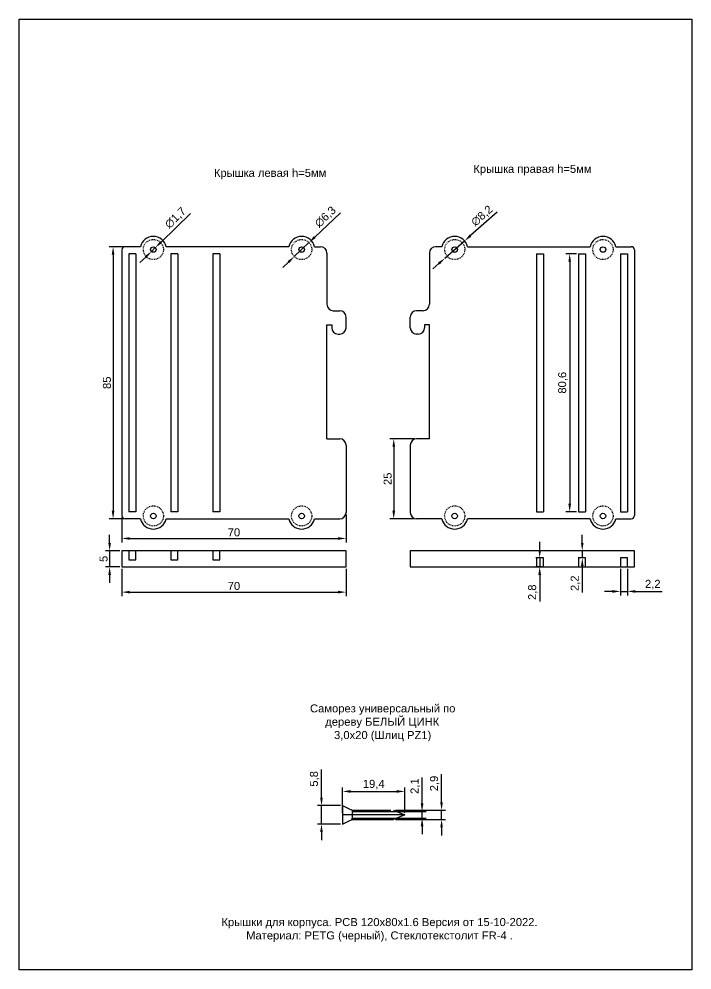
# Model space of a CAD drawing. Header units: millimetres. Extents: x 0 to 1250, y 0 to 297.
# Drawn here: x 260 to 470, y 0 to 297 of the extents above; entities that cross this region are included whole.
import ezdxf

# ---------------------------------------------------------------- set-up
doc = ezdxf.new("R2010")
doc.units = ezdxf.units.MM
doc.linetypes.add('ACAD_ISO02W100', pattern=[15, 12, -3])
doc.linetypes.add('HIDDEN', pattern=[0.5, 0.25, -0.25])
doc.styles.get("Standard").update_dxf_attribs({"font": 'arial.ttf'})
doc.dimstyles.new('ISO-25', dxfattribs={"dimtxt": 2.5, "dimasz": 2.5, "dimexe": 1.25, "dimexo": 0.625, "dimtad": 1, "dimtxsty": 'Standard', "dimcen": 2.5, "dimadec": 0, "dimazin": 0, "dimtfac": 1, "dimtmove": 0, "dimatfit": 3, "dimfxl": 1, "dimarcsym": 0})

# ---------------------------------------------------------------- blocks, each defined once
blk = doc.blocks.new('*D52')
at = {"color": 0, "lineweight": -2, "transparency": 16777216}
for p, q in [((360.99, 49.08), (360.99, 57.02)), ((380.39, 49.08), (380.39, 57.02)), ((363.49, 55.77), (377.89, 55.77))]:
    blk.add_line(p, q, dxfattribs=at)
at = {"color": 0, "transparency": 16777216}
for points in [[(363.49, 56.19), (363.49, 55.35), (360.99, 55.77)], [(377.89, 56.19), (377.89, 55.35), (380.39, 55.77)]]:
    blk.add_solid(points, dxfattribs=at)
at = {"layer": 'Defpoints', "color": 0, "transparency": 16777216}
for p in [(380.39, 55.77), (360.99, 48.45), (380.39, 48.45)]:
    blk.add_point(p, dxfattribs=at)
at = {"color": 0, "transparency": 16777216, "insert": (370.69, 57.9), "char_height": 2.5, "attachment_point": 5}
blk.add_mtext('19,4', dxfattribs=at)
blk = doc.blocks.new('*D53')
at = {"color": 0, "lineweight": -2, "transparency": 16777216}
for p, q in [((354.39, 53.85), (354.39, 62.59)), ((360.37, 51.35), (353.14, 51.35)), ((354.39, 45.55), (354.39, 51.35)), ((360.37, 45.55), (353.14, 45.55)), ((354.39, 43.05), (354.39, 40.55))]:
    blk.add_line(p, q, dxfattribs=at)
at = {"color": 0, "transparency": 16777216}
for points in [[(353.97, 53.85), (354.8, 53.85), (354.39, 51.35)], [(353.97, 43.05), (354.8, 43.05), (354.39, 45.55)]]:
    blk.add_solid(points, dxfattribs=at)
at = {"layer": 'Defpoints', "color": 0, "transparency": 16777216}
for p in [(360.99, 51.35), (354.39, 45.55), (360.99, 45.55)]:
    blk.add_point(p, dxfattribs=at)
at = {"color": 0, "transparency": 16777216, "insert": (352.26, 59.69), "char_height": 2.5, "attachment_point": 5, "rotation": 90}
blk.add_mtext('5,8', dxfattribs=at)
blk = doc.blocks.new('*D54')
at = {"color": 0, "lineweight": -2, "transparency": 16777216}
for p, q in [((391.86, 52.4), (391.86, 61.16)), ((377.52, 49.9), (393.11, 49.9)), ((391.86, 47), (391.86, 49.9)), ((377.52, 47), (393.11, 47)), ((391.86, 44.5), (391.86, 42))]:
    blk.add_line(p, q, dxfattribs=at)
at = {"color": 0, "transparency": 16777216}
for points in [[(391.44, 52.4), (392.27, 52.4), (391.86, 49.9)], [(391.44, 44.5), (392.27, 44.5), (391.86, 47)]]:
    blk.add_solid(points, dxfattribs=at)
at = {"layer": 'Defpoints', "color": 0, "transparency": 16777216}
for p in [(376.89, 49.9), (376.89, 47), (391.86, 47)]:
    blk.add_point(p, dxfattribs=at)
at = {"color": 0, "transparency": 16777216, "insert": (389.73, 58.24), "char_height": 2.5, "attachment_point": 5, "rotation": 90}
blk.add_mtext('2,9', dxfattribs=at)
blk = doc.blocks.new('*D55')
at = {"color": 0, "lineweight": -2, "transparency": 16777216}
for p, q in [((385.78, 52), (385.78, 60.1)), ((364.62, 49.5), (387.03, 49.5)), ((385.78, 47.4), (385.78, 49.5)), ((364.62, 47.4), (387.03, 47.4)), ((385.78, 44.9), (385.78, 42.4))]:
    blk.add_line(p, q, dxfattribs=at)
at = {"color": 0, "transparency": 16777216}
for points in [[(385.36, 52), (386.2, 52), (385.78, 49.5)], [(385.36, 44.9), (386.2, 44.9), (385.78, 47.4)]]:
    blk.add_solid(points, dxfattribs=at)
at = {"layer": 'Defpoints', "color": 0, "transparency": 16777216}
for p in [(363.99, 49.5), (363.99, 47.4), (385.78, 47.4)]:
    blk.add_point(p, dxfattribs=at)
at = {"color": 0, "transparency": 16777216, "insert": (383.65, 57.42), "char_height": 2.5, "attachment_point": 5, "rotation": 90}
blk.add_mtext('2,1', dxfattribs=at)
blk = doc.blocks.new('*D40')
at = {"color": 0, "lineweight": -2, "transparency": 16777216}
for p, q in [((292.07, 141.27), (292.07, 133.52)), ((362.07, 142.27), (362.07, 133.52)), ((294.57, 134.77), (359.57, 134.77))]:
    blk.add_line(p, q, dxfattribs=at)
at = {"color": 0, "transparency": 16777216}
for points in [[(294.57, 135.18), (294.57, 134.35), (292.07, 134.77)], [(359.57, 135.18), (359.57, 134.35), (362.07, 134.77)]]:
    blk.add_solid(points, dxfattribs=at)
at = {"layer": 'Defpoints', "color": 0, "transparency": 16777216}
for p in [(362.07, 142.9), (292.07, 141.9), (362.07, 134.77)]:
    blk.add_point(p, dxfattribs=at)
at = {"color": 0, "transparency": 16777216, "insert": (327.07, 136.67), "char_height": 2.5, "attachment_point": 5}
blk.add_mtext('70', dxfattribs=at)
blk = doc.blocks.new('*D41')
at = {"color": 0, "lineweight": -2, "transparency": 16777216}
for p, q in [((292.07, 125.27), (292.07, 116.76)), ((362.07, 125.27), (362.07, 116.76)), ((294.57, 118.01), (359.57, 118.01))]:
    blk.add_line(p, q, dxfattribs=at)
at = {"color": 0, "transparency": 16777216}
for points in [[(294.57, 118.43), (294.57, 117.6), (292.07, 118.01)], [(359.57, 118.43), (359.57, 117.6), (362.07, 118.01)]]:
    blk.add_solid(points, dxfattribs=at)
at = {"layer": 'Defpoints', "color": 0, "transparency": 16777216}
for p in [(292.07, 125.9), (362.07, 125.9), (362.07, 118.01)]:
    blk.add_point(p, dxfattribs=at)
at = {"color": 0, "transparency": 16777216, "insert": (327.07, 119.92), "char_height": 2.5, "attachment_point": 5}
blk.add_mtext('70', dxfattribs=at)
blk = doc.blocks.new('*D42')
at = {"color": 0, "lineweight": -2, "transparency": 16777216}
for p, q in [((288.28, 133.4), (288.28, 135.9)), ((291.45, 130.9), (287.03, 130.9)), ((288.28, 130.9), (288.28, 125.9)), ((291.45, 125.9), (287.03, 125.9)), ((288.28, 123.4), (288.28, 120.9))]:
    blk.add_line(p, q, dxfattribs=at)
at = {"color": 0, "transparency": 16777216}
for points in [[(287.86, 133.4), (288.69, 133.4), (288.28, 130.9)], [(287.86, 123.4), (288.69, 123.4), (288.28, 125.9)]]:
    blk.add_solid(points, dxfattribs=at)
at = {"layer": 'Defpoints', "color": 0, "transparency": 16777216}
for p in [(292.07, 130.9), (288.28, 125.9), (292.07, 125.9)]:
    blk.add_point(p, dxfattribs=at)
at = {"color": 0, "transparency": 16777216, "insert": (286.38, 128.4), "char_height": 2.5, "attachment_point": 5, "rotation": 90}
blk.add_mtext('5', dxfattribs=at)
blk = doc.blocks.new('*D43')
at = {"color": 0, "lineweight": -2, "transparency": 16777216}
for p, q in [((292.45, 225.9), (288.1, 225.9)), ((289.35, 223.4), (289.35, 143.4)), ((292.45, 140.9), (288.1, 140.9))]:
    blk.add_line(p, q, dxfattribs=at)
at = {"color": 0, "transparency": 16777216}
for points in [[(288.93, 223.4), (289.76, 223.4), (289.35, 225.9)], [(288.93, 143.4), (289.76, 143.4), (289.35, 140.9)]]:
    blk.add_solid(points, dxfattribs=at)
at = {"layer": 'Defpoints', "color": 0, "transparency": 16777216}
for p in [(293.07, 225.9), (289.35, 140.9), (293.07, 140.9)]:
    blk.add_point(p, dxfattribs=at)
at = {"color": 0, "transparency": 16777216, "insert": (287.44, 183.4), "char_height": 2.5, "attachment_point": 5, "rotation": 90}
blk.add_mtext('85', dxfattribs=at)
blk = doc.blocks.new('*D44')
at = {"color": 0, "lineweight": -2, "transparency": 16777216}
for p, q in [((433.95, 223.7), (430.59, 223.7)), ((431.84, 221.2), (431.84, 145.6)), ((433.95, 143.1), (430.59, 143.1))]:
    blk.add_line(p, q, dxfattribs=at)
at = {"color": 0, "transparency": 16777216}
for points in [[(431.43, 221.2), (432.26, 221.2), (431.84, 223.7)], [(431.43, 145.6), (432.26, 145.6), (431.84, 143.1)]]:
    blk.add_solid(points, dxfattribs=at)
at = {"layer": 'Defpoints', "color": 0, "transparency": 16777216}
for p in [(434.57, 223.7), (431.84, 143.1), (434.57, 143.1)]:
    blk.add_point(p, dxfattribs=at)
at = {"color": 0, "transparency": 16777216, "insert": (429.72, 183.4), "char_height": 2.5, "attachment_point": 5, "rotation": 90}
blk.add_mtext('80,6', dxfattribs=at)
blk = doc.blocks.new('*D45')
at = {"color": 0, "lineweight": -2, "transparency": 16777216}
for p, q in [((313.47, 236.23), (304.33, 227.33)), ((301.32, 224.41), (302.53, 225.59)), ((299.52, 222.66), (297.73, 220.92))]:
    blk.add_line(p, q, dxfattribs=at)
at = {"color": 0, "transparency": 16777216}
for points in [[(304.04, 227.63), (304.62, 227.03), (302.53, 225.59)], [(299.23, 222.96), (299.81, 222.36), (301.32, 224.41)]]:
    blk.add_solid(points, dxfattribs=at)
at = {"layer": 'Defpoints', "color": 0, "transparency": 16777216}
for p in [(301.32, 224.41), (302.53, 225.59)]:
    blk.add_point(p, dxfattribs=at)
at = {"color": 0, "transparency": 16777216, "insert": (308.91, 234.81), "char_height": 2.5, "attachment_point": 5, "rotation": 44.2015}
blk.add_mtext('∅1,7', dxfattribs=at)
blk = doc.blocks.new('*D46')
at = {"color": 0, "lineweight": -2, "transparency": 16777216}
for p, q in [((360.28, 236.48), (352.28, 228.89)), ((345.9, 222.83), (350.47, 227.17)), ((344.09, 221.11), (342.28, 219.39))]:
    blk.add_line(p, q, dxfattribs=at)
at = {"color": 0, "transparency": 16777216}
for points in [[(352, 229.19), (352.57, 228.59), (350.47, 227.17)], [(343.8, 221.41), (344.38, 220.81), (345.9, 222.83)]]:
    blk.add_solid(points, dxfattribs=at)
at = {"layer": 'Defpoints', "color": 0, "transparency": 16777216}
for p in [(350.47, 227.17), (345.9, 222.83)]:
    blk.add_point(p, dxfattribs=at)
at = {"color": 0, "transparency": 16777216, "insert": (355.69, 235.12), "char_height": 2.5, "attachment_point": 5, "rotation": 43.5095}
blk.add_mtext('∅6,3', dxfattribs=at)
blk = doc.blocks.new('*D47')
at = {"color": 0, "lineweight": -2, "transparency": 16777216}
for p, q in [((409.16, 236.64), (400.91, 229.36)), ((392.89, 222.29), (399.04, 227.71)), ((391.01, 220.63), (389.14, 218.98))]:
    blk.add_line(p, q, dxfattribs=at)
at = {"color": 0, "transparency": 16777216}
for points in [[(400.64, 229.68), (401.19, 229.05), (399.04, 227.71)], [(390.74, 220.94), (391.29, 220.32), (392.89, 222.29)]]:
    blk.add_solid(points, dxfattribs=at)
at = {"layer": 'Defpoints', "color": 0, "transparency": 16777216}
for p in [(399.04, 227.71), (392.89, 222.29)]:
    blk.add_point(p, dxfattribs=at)
at = {"color": 0, "transparency": 16777216, "insert": (404.54, 235.45), "char_height": 2.5, "attachment_point": 5, "rotation": 41.4219}
blk.add_mtext('∅8,2', dxfattribs=at)
blk = doc.blocks.new('*D48')
at = {"color": 0, "lineweight": -2, "transparency": 16777216}
for p, q in [((383.45, 165.9), (375.69, 165.9)), ((376.94, 163.4), (376.94, 143.4)), ((383.45, 140.9), (375.69, 140.9))]:
    blk.add_line(p, q, dxfattribs=at)
at = {"color": 0, "transparency": 16777216}
for points in [[(376.52, 163.4), (377.36, 163.4), (376.94, 165.9)], [(376.52, 143.4), (377.36, 143.4), (376.94, 140.9)]]:
    blk.add_solid(points, dxfattribs=at)
at = {"layer": 'Defpoints', "color": 0, "transparency": 16777216}
for p in [(384.07, 165.9), (376.94, 140.9), (384.07, 140.9)]:
    blk.add_point(p, dxfattribs=at)
at = {"color": 0, "transparency": 16777216, "insert": (375.04, 153.4), "char_height": 2.5, "attachment_point": 5, "rotation": 90}
blk.add_mtext('25', dxfattribs=at)
blk = doc.blocks.new('*D49')
at = {"color": 0, "lineweight": -2, "transparency": 16777216}
for p, q in [((422.48, 131.2), (422.48, 133.7)), ((423.05, 128.7), (421.23, 128.7)), ((422.48, 128.7), (422.48, 125.9)), ((423.05, 125.9), (421.23, 125.9)), ((422.48, 123.4), (422.48, 115.05))]:
    blk.add_line(p, q, dxfattribs=at)
at = {"color": 0, "transparency": 16777216}
for points in [[(422.07, 131.2), (422.9, 131.2), (422.48, 128.7)], [(422.07, 123.4), (422.9, 123.4), (422.48, 125.9)]]:
    blk.add_solid(points, dxfattribs=at)
at = {"layer": 'Defpoints', "color": 0, "transparency": 16777216}
for p in [(423.67, 128.7), (422.48, 125.9), (423.67, 125.9)]:
    blk.add_point(p, dxfattribs=at)
at = {"color": 0, "transparency": 16777216, "insert": (420.36, 117.97), "char_height": 2.5, "attachment_point": 5, "rotation": 90}
blk.add_mtext('2,8', dxfattribs=at)
blk = doc.blocks.new('*D50')
at = {"color": 0, "lineweight": -2, "transparency": 16777216}
for p, q in [((435.77, 133.4), (435.77, 135.9)), ((438.31, 130.9), (434.52, 130.9)), ((435.77, 130.9), (435.77, 128.7)), ((436.15, 128.7), (434.52, 128.7)), ((435.77, 126.2), (435.77, 117.88))]:
    blk.add_line(p, q, dxfattribs=at)
at = {"color": 0, "transparency": 16777216}
for points in [[(435.35, 133.4), (436.18, 133.4), (435.77, 130.9)], [(435.35, 126.2), (436.18, 126.2), (435.77, 128.7)]]:
    blk.add_solid(points, dxfattribs=at)
at = {"layer": 'Defpoints', "color": 0, "transparency": 16777216}
for p in [(438.93, 130.9), (435.77, 128.7), (436.77, 128.7)]:
    blk.add_point(p, dxfattribs=at)
at = {"color": 0, "transparency": 16777216, "insert": (433.64, 120.79), "char_height": 2.5, "attachment_point": 5, "rotation": 90}
blk.add_mtext('2,2', dxfattribs=at)
blk = doc.blocks.new('*D51')
at = {"color": 0, "lineweight": -2, "transparency": 16777216}
for p, q in [((447.67, 125.27), (447.67, 116.98)), ((449.87, 125.27), (449.87, 116.98)), ((445.17, 118.23), (442.67, 118.23)), ((447.67, 118.23), (449.87, 118.23)), ((452.37, 118.23), (460.69, 118.23))]:
    blk.add_line(p, q, dxfattribs=at)
at = {"color": 0, "transparency": 16777216}
for points in [[(445.17, 118.65), (445.17, 117.81), (447.67, 118.23)], [(452.37, 118.65), (452.37, 117.81), (449.87, 118.23)]]:
    blk.add_solid(points, dxfattribs=at)
at = {"layer": 'Defpoints', "color": 0, "transparency": 16777216}
for p in [(447.67, 125.9), (449.87, 125.9), (449.87, 118.23)]:
    blk.add_point(p, dxfattribs=at)
at = {"color": 0, "transparency": 16777216, "insert": (457.78, 120.36), "char_height": 2.5, "attachment_point": 5}
blk.add_mtext('2,2', dxfattribs=at)

msp = doc.modelspace()

# ---------------------------------------------------------------- linework, layer by layer
for p, q in [((297.925, 225.898), (293.075, 225.898)), ((344.187, 225.898), (305.925, 225.898)), ((352.187, 225.898), (354.075, 225.898)), ((391.963, 225.898), (390.075, 225.898)), ((399.963, 225.898), (438.225, 225.898)), ((446.225, 225.898), (451.075, 225.898)), ((292.075, 224.898), (292.075, 141.898)), ((296.475, 223.698), (294.275, 223.698)), ((294.275, 223.698), (294.275, 143.098)), ((296.475, 223.698), (296.475, 143.098)), ((309.575, 223.698), (307.375, 223.698)), ((307.375, 223.698), (307.375, 143.098)), ((309.575, 223.698), (309.575, 143.098)), ((322.675, 223.698), (320.475, 223.698)), ((320.475, 223.698), (320.475, 143.098)), ((322.675, 223.698), (320.475, 223.698)), ((322.675, 223.698), (322.675, 143.098)), ((356.075, 223.898), (356.075, 207.898)), ((388.075, 223.898), (388.075, 207.898)), ((421.475, 223.698), (423.675, 223.698)), ((421.475, 223.698), (421.475, 143.098)), ((421.475, 223.698), (423.675, 223.698)), ((423.675, 223.698), (423.675, 143.098)), ((434.575, 223.698), (436.775, 223.698)), ((434.575, 223.698), (434.575, 143.098)), ((436.775, 223.698), (436.775, 143.098)), ((447.675, 223.698), (449.875, 223.698)), ((447.675, 223.698), (447.675, 143.098)), ((449.875, 223.698), (449.875, 143.098)), ((452.075, 224.898), (452.075, 141.898)), ((356.075, 165.898), (356.075, 201.498)), ((388.075, 165.898), (388.075, 201.498)), ((296.475, 143.098), (294.275, 143.098)), ((309.575, 143.098), (307.375, 143.098)), ((322.675, 143.098), (320.475, 143.098)), ((322.675, 143.098), (320.475, 143.098)), ((421.475, 143.098), (423.675, 143.098)), ((421.475, 143.098), (423.675, 143.098)), ((434.575, 143.098), (436.775, 143.098)), ((447.675, 143.098), (449.875, 143.098)), ((297.925, 140.898), (293.075, 140.898)), ((305.925, 140.898), (344.187, 140.898)), ((352.187, 140.898), (356.075, 140.898)), ((391.963, 140.898), (388.075, 140.898)), ((438.225, 140.898), (399.963, 140.898)), ((446.225, 140.898), (451.075, 140.898)), ((360.995, 49.904), (360.995, 51.354)), ((360.995, 51.354), (362.795, 50.404)), ((360.995, 51.354), (360.995, 45.554)), ((380.395, 48.454), (360.995, 48.454)), ((362.795, 50.404), (363.995, 49.904)), ((363.995, 49.904), (363.995, 47.004)), ((363.995, 49.904), (363.995, 49.504)), ((363.995, 49.504), (376.895, 49.504)), ((363.995, 49.504), (377.86, 49.504)), ((376.895, 49.904), (380.395, 48.454)), ((380.395, 48.454), (376.895, 47.004)), ((360.995, 47.004), (360.995, 45.554)), ((360.995, 45.554), (362.795, 46.504)), ((362.795, 46.504), (363.995, 47.004)), ((363.995, 47.004), (363.995, 47.404)), ((363.995, 47.404), (377.86, 47.404)), ((363.995, 47.004), (376.895, 47.004))]:
    msp.add_line(p, q)
at = {"linetype": 'Continuous'}
for p, q in [((358.075, 205.898), (360.075, 205.898)), ((386.075, 205.898), (384.075, 205.898)), ((362.075, 200.598), (362.075, 203.898)), ((382.075, 200.598), (382.075, 203.898)), ((356.075, 201.498), (357.575, 201.498)), ((357.575, 201.498), (357.575, 200.598)), ((388.075, 201.498), (386.575, 201.498)), ((386.575, 201.498), (386.575, 200.598)), ((359.575, 198.598), (360.075, 198.598)), ((384.575, 198.598), (384.075, 198.598)), ((356.075, 165.898), (360.075, 165.898)), ((362.075, 163.898), (362.075, 142.898)), ((382.075, 163.898), (382.075, 142.898)), ((388.075, 165.898), (384.075, 165.898)), ((356.075, 140.898), (360.075, 140.898)), ((388.075, 140.898), (384.075, 140.898))]:
    msp.add_line(p, q, dxfattribs=at)
at = {"linetype": 'ACAD_ISO02W100'}
msp.add_line((363.995, 49.904), (376.895, 49.904), dxfattribs=at)
for points in [[(292.075, 125.898), (362.075, 125.898), (362.075, 130.898), (292.075, 130.898)], [(296.475, 130.898), (294.275, 130.898), (294.275, 128.098), (296.475, 128.098)], [(309.575, 130.898), (307.375, 130.898), (307.375, 128.098), (309.575, 128.098)], [(322.675, 130.898), (320.475, 130.898), (320.475, 128.098), (322.675, 128.098)], [(382.075, 125.898), (452.075, 125.898), (452.075, 130.898), (382.075, 130.898)], [(423.675, 128.698), (421.475, 128.698), (421.475, 125.898), (423.675, 125.898)], [(436.775, 128.698), (434.575, 128.698), (434.575, 125.898), (436.775, 125.898)], [(449.875, 128.698), (447.675, 128.698), (447.675, 125.898), (449.875, 125.898)]]:
    msp.add_lwpolyline(points, close=True)
at = {"linetype": 'HIDDEN'}
for centre in [(301.925, 224.998), (348.187, 224.998), (395.963, 224.998), (442.225, 224.998), (301.925, 141.798), (348.187, 141.798), (395.963, 141.798), (442.225, 141.798)]:
    msp.add_circle(centre, 3.15, dxfattribs=at)
for centre in [(301.925, 224.998), (348.187, 224.998), (395.963, 224.998), (442.225, 224.998), (301.925, 141.798), (348.187, 141.798), (395.963, 141.798), (442.225, 141.798)]:
    msp.add_circle(centre, 0.85)
for centre, radius, start, end in [((301.925, 224.998), 4.1, 12.68038, 167.31962), ((348.187, 224.998), 4.1, 12.68038, 167.31962), ((395.963, 224.998), 4.1, 12.68038, 167.31962), ((442.225, 224.998), 4.1, 12.68038, 167.31962), ((293.075, 224.898), 1, 90, 180), ((451.075, 224.898), 1, 0, 90), ((293.075, 141.898), 1, 180, 270), ((301.925, 141.798), 4.1, 192.68038, 347.31962), ((348.187, 141.798), 4.1, 192.68038, 347.31962), ((395.963, 141.798), 4.1, 192.68038, 347.31962), ((442.225, 141.798), 4.1, 192.68038, 347.31962), ((451.075, 141.898), 1, 270, 0)]:
    msp.add_arc(centre, radius, start, end)
at = {"linetype": 'Continuous'}
for centre, start, end in [((354.075, 223.898), 0, 90), ((390.075, 223.898), 90, 180), ((358.075, 207.898), 180, 270), ((360.075, 203.898), 0, 90), ((384.075, 203.898), 90, 180), ((386.075, 207.898), 270, 0), ((359.575, 200.598), 180, 270), ((360.075, 200.598), 270, 0), ((384.075, 200.598), 180, 270), ((384.575, 200.598), 270, 0), ((360.075, 163.898), 0, 90), ((384.075, 163.898), 90, 180), ((360.075, 142.898), 270, 0), ((384.075, 142.898), 180, 270)]:
    msp.add_arc(centre, 2, start, end, dxfattribs=at)
at = {"layer": 'Defpoints', "linetype": 'Continuous'}
msp.add_lwpolyline([(260, 297), (470, 297), (470, 0), (260, 0)], close=True, dxfattribs=at)

# ---------------------------------------------------------------- texts
at = {"char_height": 2.5}
for s, insert, attachment_point in [('Крышка левая h=5мм', (355.91, 250.196), 3), ('Крышка правая h=5мм', (438.66, 251.451), 3), ('\\pi0.32628;Саморез универсальный по \\P\\pi5.07901;дереву БЕЛЫЙ ЦИНК \\P\\pi7.82201;3,0х20 (Шлиц PZ1)', (350.483, 82.956), 1)]:
    msp.add_mtext_dynamic_manual_height_columns(s, width=45.71906, gutter_width=12.5, heights=[0], dxfattribs=dict(at, insert=insert, attachment_point=attachment_point))
at = {"linetype": 'Continuous', "insert": (372.5, 12.5), "char_height": 2.5, "attachment_point": 5}
msp.add_mtext_dynamic_manual_height_columns('Крышки для корпуса. PCB 120x80x1.6 Версия от 15-10-2022.\\PМатериал: PETG (черный), Стеклотекстолит FR-4 .', width=185, gutter_width=5, heights=[0], dxfattribs=at)

# ---------------------------------------------------------------- dimensions: what is measured, and where the dimension line sits
dim = msp.add_diameter_dim_2p(p1=(301.315, 224.405), p2=(302.534, 225.591), dimstyle='ISO-25')
dim.commit()
dim.dimension.update_dxf_attribs({"geometry": '*D45', "text_midpoint": (310.42, 233.26), "dimtype": 163})
for p1, p2, picture, middle in [((345.902, 222.829), (350.471, 227.167), '*D46', (355.695, 235.115)), ((392.888, 222.285), (399.037, 227.711), '*D47', (404.537, 235.455))]:
    dim = msp.add_diameter_dim_2p(p1=p1, p2=p2, dimstyle='ISO-25')
    dim.commit()
    dim.dimension.update_dxf_attribs({"geometry": picture, "text_midpoint": middle})
for base, p1, p2, picture, middle in [((289.345, 140.898), (293.075, 225.898), (293.075, 140.898), '*D43', (287.444, 183.398)), ((431.843, 143.098), (434.575, 223.698), (434.575, 143.098), '*D44', (429.716, 183.398)), ((376.941, 140.898), (384.075, 165.898), (384.075, 140.898), '*D48', (375.04, 153.398)), ((288.277, 125.898), (292.075, 130.898), (292.075, 125.898), '*D42', (286.381, 128.398)), ((422.485, 125.898), (423.675, 128.698), (423.675, 125.898), '*D49', (420.357, 117.973)), ((435.768, 128.698), (438.935, 130.898), (436.775, 128.698), '*D50', (433.641, 120.789))]:
    dim = msp.add_linear_dim(base=base, p1=p1, p2=p2, angle=90, dimstyle='ISO-25')
    dim.commit()
    dim.dimension.update_dxf_attribs({"geometry": picture, "text_midpoint": middle})
for base, p1, p2, picture, middle in [((362.075, 134.766), (292.075, 141.898), (362.075, 142.898), '*D40', (327.075, 136.667)), ((362.075, 118.014), (292.075, 125.898), (362.075, 125.898), '*D41', (327.075, 119.916)), ((449.875, 118.231), (447.675, 125.898), (449.875, 125.898), '*D51', (457.784, 120.358)), ((380.395, 55.769), (360.995, 48.454), (380.395, 48.454), '*D52', (370.695, 57.897))]:
    dim = msp.add_linear_dim(base=base, p1=p1, p2=p2, dimstyle='ISO-25')
    dim.commit()
    dim.dimension.update_dxf_attribs({"geometry": picture, "text_midpoint": middle})
for base, p1, p2, picture, middle in [((354.385, 45.554), (360.995, 51.354), (360.995, 45.554), '*D53', (354.385, 59.688)), ((385.78, 47.404), (363.995, 49.504), (363.995, 47.404), '*D55', (385.78, 57.421)), ((391.858, 47.004), (376.895, 49.904), (376.895, 47.004), '*D54', (391.858, 58.238))]:
    dim = msp.add_linear_dim(base=base, p1=p1, p2=p2, angle=90, dimstyle='ISO-25')
    dim.commit()
    dim.dimension.update_dxf_attribs({"geometry": picture, "text_midpoint": middle, "dimtype": 160})

doc.saveas('drawing.dxf')
